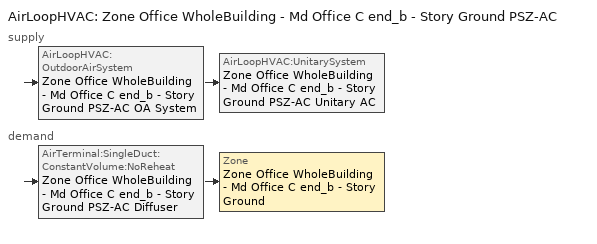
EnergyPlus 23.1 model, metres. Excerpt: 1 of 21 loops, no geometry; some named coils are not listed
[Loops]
AirLoopHVAC 'Zone Office WholeBuilding - Md Office C end_b - Story Ground PSZ-AC'
 supply: AirLoopHVAC:OutdoorAirSystem 'Zone Office WholeBuilding - Md Office C end_b - Story Ground PSZ-AC OA System' > AirLoopHVAC:UnitarySystem 'Zone Office WholeBuilding - Md Office C end_b - Story Ground PSZ-AC Unitary AC'
 demand: AirTerminal:SingleDuct:ConstantVolume:NoReheat 'Zone Office WholeBuilding - Md Office C end_b - Story Ground PSZ-AC Diffuser' > Zone 'Zone Office WholeBuilding - Md Office C end_b - Story Ground'
[ZoneControl:Thermostat]
Zone Office WholeBuilding - Md Office C end_b - Story Ground Thermostat: Zone or ZoneList=Zone Office WholeBuilding - Md Office C end_b - Story Ground; Control Type Schedule=Zone Office WholeBuilding - Md Office C end_b - Story Ground Thermostat Schedule; Control 1=Office WholeBuilding - Md Office - 90.1-2016 Thermostat 16; Temperature Difference Between Cutout And Setpoint {deltaC}=0
[ThermostatSetpoint:DualSetpoint]
Office WholeBuilding - Md Office - 90.1-2016 Thermostat 16: Heating Setpoint Temperature Schedule=OfficeMedium HTGSETP_SCH_YES_OPTIMUM; Cooling Setpoint Temperature Schedule=OfficeMedium CLGSETP_SCH_YES_OPTIMUM
[AirTerminal:SingleDuct:ConstantVolume:NoReheat]
Zone Office WholeBuilding - Md Office C end_b - Story Ground PSZ-AC Diffuser: Availability Schedule=Always On Discrete; Maximum Air Flow Rate {m3/s}=AutoSize
[Zone equipment]
Zone Office WholeBuilding - Md Office C end_b - Story Ground: Zone Office WholeBuilding - Md Office C end_b - Story Ground PSZ-AC Diffuser
[Sizing:Zone]
Zone Office WholeBuilding - Md Office C end_b - Story Ground: Zone Cooling Design Supply Air Temperature Input Method=SupplyAirTemperature; Zone Cooling Design Supply Air Temperature {C}=12.7778; Zone Cooling Design Supply Air Temperature Difference {deltaC}=11.11; Zone Heating Design Supply Air Temperature Input Method=SupplyAirTemperature; Zone Heating Design Supply Air Temperature {C}=50; Zone Heating Design Supply Air Temperature Difference {deltaC}=11.11; Zone Cooling Design Supply Air Humidity Ratio {kgWater/kgDryAir}=0.0085; Zone Heating Design Supply Air Humidity Ratio {kgWater/kgDryAir}=0.008; Design Specification Outdoor Air Object=Zone Office WholeBuilding - Md Office C end_b - Story Ground DSOA Space List; Cooling Design Air Flow Method=DesignDay; Cooling Design Air Flow Rate {m3/s}=0; Cooling Minimum Air Flow per Zone Floor Area {m3/s-m2}=0.000762; Cooling Minimum Air Flow {m3/s}=0; Cooling Minimum Air Flow Fraction=0; Heating Design Air Flow Method=DesignDay; Heating Design Air Flow Rate {m3/s}=0; Heating Maximum Air Flow per Zone Floor Area {m3/s-m2}=0.002032; Heating Maximum Air Flow {m3/s}=0.141576; Heating Maximum Air Flow Fraction=0.3; Account for Dedicated Outdoor Air System=No; Zone Load Sizing Method=Sensible Load Only No Latent Load; Zone Latent Cooling Design Supply Air Humidity Ratio Input Method=HumidityRatioDifference; Zone Cooling Design Supply Air Humidity Ratio Difference {kgWater/kgDryAir}=0.005; Zone Latent Heating Design Supply Air Humidity Ratio Input Method=HumidityRatioDifference; Zone Humidification Design Supply Air Humidity Ratio Difference {kgWater/kgDryAir}=0.005
[Controller:MechanicalVentilation]
Controller Mechanical Ventilation 9: Availability Schedule=Zone Office WholeBuilding - Md Office C end_b - Story Ground PSZ-AC Occ Sch; Demand Controlled Ventilation=No; System Outdoor Air Method=ZoneSum; Zone or ZoneList Name 1=Zone Office WholeBuilding - Md Office C end_b - Story Ground; Design Specification Outdoor Air Object Name 1=Office WholeBuilding - Md Office Ventilation
[DesignSpecification:OutdoorAir]
Office WholeBuilding - Md Office Ventilation: Outdoor Air Method=Sum; Outdoor Air Flow per Person {m3/s-person}=0; Outdoor Air Flow per Zone Floor Area {m3/s-m2}=0.0004318; Outdoor Air Flow per Zone {m3/s}=0; Outdoor Air Flow Air Changes per Hour {1/hr}=0
[DesignSpecification:OutdoorAir:SpaceList]
Zone Office WholeBuilding - Md Office C end_b - Story Ground DSOA Space List: Space Name 1=Office WholeBuilding - Md Office C end_b - Story Ground; Space Design Specification Outdoor Air Object Name 1=Office WholeBuilding - Md Office Ventilation
[AirLoopHVAC]
Zone Office WholeBuilding - Md Office C end_b - Story Ground PSZ-AC: Design Supply Air Flow Rate {m3/s}=AutoSize; Design Return Air Flow Fraction of Supply Air Flow=1
[Sizing:System]
Zone Office WholeBuilding - Md Office C end_b - Story Ground PSZ-AC: Type of Load to Size On=Sensible; Design Outdoor Air Flow Rate {m3/s}=Autosize; Central Heating Maximum System Air Flow Ratio=1; Preheat Design Temperature {C}=7.22222; Preheat Design Humidity Ratio {kgWater/kgDryAir}=0.008; Precool Design Temperature {C}=12.7778; Precool Design Humidity Ratio {kgWater/kgDryAir}=0.008; Central Cooling Design Supply Air Temperature {C}=12.7778; Central Heating Design Supply Air Temperature {C}=50; Type of Zone Sum to Use=Coincident; 100% Outdoor Air in Cooling=No; 100% Outdoor Air in Heating=No; Central Cooling Design Supply Air Humidity Ratio {kgWater/kgDryAir}=0.0085; Central Heating Design Supply Air Humidity Ratio {kgWater/kgDryAir}=0.008; Cooling Supply Air Flow Rate Method=DesignDay; Cooling Supply Air Flow Rate {m3/s}=0; Cooling Supply Air Flow Rate Per Floor Area {m3/s-m2}=0.00996765; Cooling Fraction of Autosized Cooling Supply Air Flow Rate=1; Cooling Supply Air Flow Rate Per Unit Cooling Capacity {m3/s-W}=3.94755e-05; Heating Supply Air Flow Rate Method=DesignDay; Heating Supply Air Flow Rate {m3/s}=0; Heating Supply Air Flow Rate Per Floor Area {m3/s-m2}=0.00996765; Heating Fraction of Autosized Heating Supply Air Flow Rate=1; Heating Fraction of Autosized Cooling Supply Air Flow Rate=1; Heating Supply Air Flow Rate Per Unit Heating Capacity {m3/s-W}=3.15882e-05; System Outdoor Air Method=ZoneSum; Zone Maximum Outdoor Air Fraction=1; Cooling Design Capacity Method=CoolingDesignCapacity; Cooling Design Capacity {W}=Autosize; Cooling Design Capacity Per Floor Area {W/m2}=234.7; Fraction of Autosized Cooling Design Capacity=1; Heating Design Capacity Method=HeatingDesignCapacity; Heating Design Capacity {W}=Autosize; Heating Design Capacity Per Floor Area {W/m2}=157; Fraction of Autosized Heating Design Capacity=1; Central Cooling Capacity Control Method=OnOff; Occupant Diversity=Autosize
[Controller:OutdoorAir]
Zone Office WholeBuilding - Md Office C end_b - Story Ground PSZ-AC OA System Controller: Minimum Outdoor Air Flow Rate {m3/s}=Autosize; Maximum Outdoor Air Flow Rate {m3/s}=Autosize; Economizer Control Type=NoEconomizer; Economizer Control Action Type=ModulateFlow; Economizer Maximum Limit Dry-Bulb Temperature {C}=28; Economizer Maximum Limit Enthalpy {J/kg}=64000; Lockout Type=LockoutWithHeating; Minimum Limit Type=FixedMinimum; Minimum Outdoor Air Schedule=Zone Office WholeBuilding - Md Office C end_b - Story Ground PSZ-AC Occ Sch; Maximum Fraction of Outdoor Air Schedule=ZoneOfficeWholeBuildingMdOfficeCendbStoryGroundPSZACmaxOASch; Mechanical Ventilation Controller=Controller Mechanical Ventilation 9; High Humidity Control=No; Control High Indoor Humidity Based on Outdoor Humidity Ratio=Yes; Heat Recovery Bypass Control Type=BypassWhenWithinEconomizerLimits
[SetpointManager:MixedAir]
Zone Office WholeBuilding - Md Office C end_b - Story Ground PSZ-AC Mixed Air Node OS Default SPM: Control Variable=Temperature; Setpoint Node or NodeList=Zone Office WholeBuilding - Md Office C end_b - Story Ground PSZ-AC Mixed Air Node
[AirLoopHVAC:UnitarySystem]
Zone Office WholeBuilding - Md Office C end_b - Story Ground PSZ-AC Unitary AC: Control Type=Load; Controlling Zone or Thermostat Location=Zone Office WholeBuilding - Md Office C end_b - Story Ground; Dehumidification Control Type=None; Availability Schedule=Outage Availability Schedule; Supply Fan=Zone Office WholeBuilding - Md Office C end_b - Story Ground PSZ-AC Fan; Fan Placement=DrawThrough; Supply Air Fan Operating Mode Schedule=Zone Office WholeBuilding - Md Office C end_b - Story Ground PSZ-AC Occ Sch; Heating Coil=Zone Office WholeBuilding - Md Office C end_b - Story Ground PSZ-AC Water Htg Coil; DX Heating Coil Sizing Ratio=1; Cooling Coil=Zone Office WholeBuilding - Md Office C end_b - Story Ground PSZ-AC 1spd DX AC Clg Coil 7kBtu/hr 14.0SEER; Use DOAS DX Cooling Coil=No; Minimum Supply Air Temperature {C}=2; Latent Load Control=SensibleOnlyLoadControl; Supplemental Heating Coil=Zone Office WholeBuilding - Md Office C end_b - Story Ground PSZ-AC Electric Backup Htg Coil; Cooling Supply Air Flow Rate {m3/s}=Autosize; Heating Supply Air Flow Rate {m3/s}=Autosize; No Load Supply Air Flow Rate {m3/s}=Autosize; Maximum Supply Air Temperature {C}=80; Maximum Outdoor Dry-Bulb Temperature for Supplemental Heater Operation {C}=21; Maximum Cycling Rate {cycles/hr}=2.5; Heat Pump Time Constant {s}=60; Fraction of On-Cycle Power Use=0.01; Heat Pump Fan Delay Time {s}=60; Ancillary On-Cycle Electric Power {W}=0; Ancillary Off-Cycle Electric Power {W}=0
[Fan:OnOff]
Zone Office WholeBuilding - Md Office C end_b - Story Ground PSZ-AC Fan: Availability Schedule=Always On Discrete; Fan Total Efficiency=0.55575; Pressure Rise {Pa}=622.722; Maximum Flow Rate {m3/s}=Autosize; Motor Efficiency=0.855; Motor In Airstream Fraction=1; Fan Power Ratio Function of Speed Ratio Curve=Fan On Off Power Curve 8; Fan Efficiency Ratio Function of Speed Ratio Curve=Fan On Off Efficiency Curve 8
[Coil:Cooling:DX:SingleSpeed]
Zone Office WholeBuilding - Md Office C end_b - Story Ground PSZ-AC 1spd DX AC Clg Coil 7kBtu/hr 14.0SEER: Availability Schedule=Always On Discrete; Gross Rated Total Cooling Capacity {W}=Autosize; Gross Rated Sensible Heat Ratio=Autosize; Gross Rated Cooling COP {W/W}=4.11713; Rated Air Flow Rate {m3/s}=Autosize; Rated Evaporator Fan Power Per Volume Flow Rate 2017 {W/(m3/s)}=773.3; Rated Evaporator Fan Power Per Volume Flow Rate 2023 {W/(m3/s)}=934.4; Total Cooling Capacity Function of Temperature Curve=PSZ-AC_Unitary_PackagecoolCapFT; Total Cooling Capacity Function of Flow Fraction Curve=PSZ-AC_Unitary_PackagecoolFFF; Energy Input Ratio Function of Temperature Curve=PSZ-AC DX Unitary Package EIRFT; Energy Input Ratio Function of Flow Fraction Curve=PSZ-AC_Unitary_PackagecoolEIRFFF; Part Load Fraction Correlation Curve=PSZ-AC_Unitary_PackagecoolPLR; Minimum Outdoor Dry-Bulb Temperature for Compressor Operation {C}=-25; Nominal Time for Condensate Removal to Begin {s}=0; Ratio of Initial Moisture Evaporation Rate and Steady State Latent Capacity=0; Maximum Cycling Rate {cycles/hr}=0; Latent Capacity Time Constant {s}=0; Condenser Type=AirCooled; Evaporative Condenser Effectiveness=0.9; Evaporative Condenser Air Flow Rate {m3/s}=Autosize; Evaporative Condenser Pump Rated Power Consumption {W}=Autosize; Crankcase Heater Capacity {W}=0; Maximum Outdoor Dry-Bulb Temperature for Crankcase Heater Operation {C}=10; Basin Heater Capacity {W/K}=0; Basin Heater Setpoint Temperature {C}=2
[Coil:Heating:Electric]
Zone Office WholeBuilding - Md Office C end_b - Story Ground PSZ-AC Electric Backup Htg Coil: Availability Schedule=Always On Discrete; Efficiency=1; Nominal Capacity {W}=Autosize
[SetpointManager:SingleZone:Reheat]
Zone Office WholeBuilding - Md Office C end_b - Story Ground Setpoint Manager SZ Reheat: Control Variable=Temperature; Minimum Supply Air Temperature {C}=12.7778; Maximum Supply Air Temperature {C}=50; Control Zone=Zone Office WholeBuilding - Md Office C end_b - Story Ground; Setpoint Node or NodeList=Zone Office WholeBuilding - Md Office C end_b - Story Ground PSZ-AC Supply Outlet Node
[Schedule:Day:Interval]
OfficeMedium HTGSETP_SCH_YES_OPTIMUM Default: Average, 24:00, 18.7783
Schedule Day 44: No, 01:00, 0.782448, 02:00, 1.56488, 03:00, 0, 04:00, 0, 05:00, 0, 06:00, 0, 07:00, 0, 08:00, 0, 09:00, 0, 10:00, 0, 11:00, 0, 12:00, 0, 13:00, 0, 14:00, 0, 15:00, 0, 16:00, 0, 17:00, 0, 18:00, 0, 19:00, 0, 20:00, 0, 21:00, 0, 22:00, 0, 23:00, 0, 24:00, 0
Schedule Day 45: No, 01:00, 0, 02:00, 0, 03:00, 2.34731, 04:00, 3.12973, 05:00, 3.91216, 06:00, 4.69459, 07:00, 5.47702, 08:00, 6.25945, 09:00, 7.04188, 10:00, 7.82431, 11:00, 8.60674, 12:00, 9.38916, 13:00, 10.1716, 14:00, 10.954, 15:00, 11.7365, 16:00, 12.5189, 17:00, 13.3013, 18:00, 14.0837, 19:00, 14.8662, 20:00, 15.6486, 21:00, 16.431, 22:00, 17.2135, 23:00, 17.9959, 24:00, 18.7783
OfficeMedium HTGSETP_SCH_YES_OPTIMUM Summer Design Day: No, 24:00, 15.6
OfficeMedium HTGSETP_SCH_YES_OPTIMUM Winter Design Day: No, 05:00, 15.6, 06:00, 17.6, 07:00, 19.6, 22:00, 21, 24:00, 15.6
OfficeMedium CLGSETP_SCH_YES_OPTIMUM Default: Average, 24:00, 88.9143
Schedule Day 30: No, 01:00, 3.70485, 02:00, 7.40961, 03:00, 0, 04:00, 0, 05:00, 0, 06:00, 0, 07:00, 0, 08:00, 0, 09:00, 0, 10:00, 0, 11:00, 0, 12:00, 0, 13:00, 0, 14:00, 0, 15:00, 0, 16:00, 0, 17:00, 0, 18:00, 0, 19:00, 0, 20:00, 0, 21:00, 0, 22:00, 0, 23:00, 0, 24:00, 0
Schedule Day 31: No, 01:00, 0, 02:00, 0, 03:00, 11.1144, 04:00, 14.8191, 05:00, 18.5239, 06:00, 22.2286, 07:00, 25.9334, 08:00, 29.6382, 09:00, 33.3429, 10:00, 37.0477, 11:00, 40.7524, 12:00, 44.4572, 13:00, 48.1619, 14:00, 51.8667, 15:00, 55.5715, 16:00, 59.2762, 17:00, 62.981, 18:00, 66.6857, 19:00, 70.3905, 20:00, 74.0953, 21:00, 77.8, 22:00, 81.5048, 23:00, 85.2095, 24:00, 88.9143
OfficeMedium CLGSETP_SCH_YES_OPTIMUM Summer Design Day: No, 05:00, 26.7, 06:00, 25.7, 07:00, 25, 22:00, 24, 24:00, 26.7
OfficeMedium CLGSETP_SCH_YES_OPTIMUM Winter Design Day: No, 24:00, 26.7
Zone Office WholeBuilding - Md Office C end_b - Story Ground PSZ-AC Occ Sch Sunday: No, 24:00, 0
Zone Office WholeBuilding - Md Office C end_b - Story Ground PSZ-AC Occ Sch Default: No, 00:10, 1, 21:30, 0, 24:00, 1
Zone Office WholeBuilding - Md Office C end_b - Story Ground PSZ-AC Occ Sch Saturday: No, 07:20, 0, 12:59, 1, 24:00, 0
Schedule Day 26: No, 01:00, 0, 02:00, 0, 03:00, 0, 04:00, 0, 05:00, 0, 06:00, 0, 07:00, 0, 08:00, 0, 09:00, 0, 10:00, 0, 11:00, 0, 12:00, 0, 13:00, 0, 14:00, 0, 15:00, 0, 16:00, 0, 17:00, 0, 18:00, 0, 19:00, 0, 20:00, 0, 21:00, 0, 22:00, 0, 23:00, 0, 24:00, 0
Schedule Day 27: No, 01:00, 0, 02:00, 0, 03:00, 0, 04:00, 0, 05:00, 0, 06:00, 0, 07:00, 0, 08:00, 0, 09:00, 0, 10:00, 0, 11:00, 0, 12:00, 0, 13:00, 0, 14:00, 0, 15:00, 0, 16:00, 0, 17:00, 0, 18:00, 0, 19:00, 0, 20:00, 0, 21:00, 0, 22:00, 1, 23:00, 1, 24:00, 1
Zone Office WholeBuilding - Md Office C end_b - Story Ground PSZ-AC Occ Sch Summer Design Day; Zone Office WholeBuilding - Md Office C end_b - Story Ground PSZ-AC Occ Sch Winter Design Day: No, 24:00, 1
Schedule Day 7: No, 01:00, 0.7, 02:00, 0.7, 03:00, 0, 04:00, 0, 05:00, 0, 06:00, 0, 07:00, 0, 08:00, 0, 09:00, 0, 10:00, 0, 11:00, 0, 12:00, 0, 13:00, 0, 14:00, 0, 15:00, 0, 16:00, 0, 17:00, 0, 18:00, 0, 19:00, 0, 20:00, 0, 21:00, 0, 22:00, 0, 23:00, 0, 24:00, 0
Schedule Day 8: No, 01:00, 0, 02:00, 0, 03:00, 0.7, 04:00, 0.7, 05:00, 0.7, 06:00, 0.7, 07:00, 0.7, 08:00, 0.7, 09:00, 0.7, 10:00, 0.7, 11:00, 0.7, 12:00, 0.7, 13:00, 0.7, 14:00, 0.7, 15:00, 0.7, 16:00, 0.7, 17:00, 0.7, 18:00, 0.7, 19:00, 0.7, 20:00, 0.7, 21:00, 0.7, 22:00, 0.7, 23:00, 0.7, 24:00, 0.7
ZoneOfficeWholeBuildingMdOfficeCendbStoryGroundPSZACmaxOASchDefault: No, 24:00, 0.7
[Schedule:Week:Daily]
OfficeMedium HTGSETP_SCH_YES_OPTIMUM Week Rule - Jan1-May27; OfficeMedium HTGSETP_SCH_YES_OPTIMUM Week Rule - Jun4-Dec31: OfficeMedium HTGSETP_SCH_YES_OPTIMUM Default, OfficeMedium HTGSETP_SCH_YES_OPTIMUM Default, OfficeMedium HTGSETP_SCH_YES_OPTIMUM Default, OfficeMedium HTGSETP_SCH_YES_OPTIMUM Default, OfficeMedium HTGSETP_SCH_YES_OPTIMUM Default, OfficeMedium HTGSETP_SCH_YES_OPTIMUM Default, OfficeMedium HTGSETP_SCH_YES_OPTIMUM Default, OfficeMedium HTGSETP_SCH_YES_OPTIMUM Default, OfficeMedium HTGSETP_SCH_YES_OPTIMUM Summer Design Day, OfficeMedium HTGSETP_SCH_YES_OPTIMUM Winter Design Day, OfficeMedium HTGSETP_SCH_YES_OPTIMUM Default, OfficeMedium HTGSETP_SCH_YES_OPTIMUM Default
OfficeMedium HTGSETP_SCH_YES_OPTIMUM Week Rule - May28-Jun3: OfficeMedium HTGSETP_SCH_YES_OPTIMUM Default, OfficeMedium HTGSETP_SCH_YES_OPTIMUM Default, OfficeMedium HTGSETP_SCH_YES_OPTIMUM Default, OfficeMedium HTGSETP_SCH_YES_OPTIMUM Default, Schedule Day 44, Schedule Day 45, OfficeMedium HTGSETP_SCH_YES_OPTIMUM Default, OfficeMedium HTGSETP_SCH_YES_OPTIMUM Default, OfficeMedium HTGSETP_SCH_YES_OPTIMUM Summer Design Day, OfficeMedium HTGSETP_SCH_YES_OPTIMUM Winter Design Day, OfficeMedium HTGSETP_SCH_YES_OPTIMUM Default, OfficeMedium HTGSETP_SCH_YES_OPTIMUM Default
OfficeMedium CLGSETP_SCH_YES_OPTIMUM Week Rule - Jan1-May27; OfficeMedium CLGSETP_SCH_YES_OPTIMUM Week Rule - Jun4-Dec31: OfficeMedium CLGSETP_SCH_YES_OPTIMUM Default, OfficeMedium CLGSETP_SCH_YES_OPTIMUM Default, OfficeMedium CLGSETP_SCH_YES_OPTIMUM Default, OfficeMedium CLGSETP_SCH_YES_OPTIMUM Default, OfficeMedium CLGSETP_SCH_YES_OPTIMUM Default, OfficeMedium CLGSETP_SCH_YES_OPTIMUM Default, OfficeMedium CLGSETP_SCH_YES_OPTIMUM Default, OfficeMedium CLGSETP_SCH_YES_OPTIMUM Default, OfficeMedium CLGSETP_SCH_YES_OPTIMUM Summer Design Day, OfficeMedium CLGSETP_SCH_YES_OPTIMUM Winter Design Day, OfficeMedium CLGSETP_SCH_YES_OPTIMUM Default, OfficeMedium CLGSETP_SCH_YES_OPTIMUM Default
OfficeMedium CLGSETP_SCH_YES_OPTIMUM Week Rule - May28-Jun3: OfficeMedium CLGSETP_SCH_YES_OPTIMUM Default, OfficeMedium CLGSETP_SCH_YES_OPTIMUM Default, OfficeMedium CLGSETP_SCH_YES_OPTIMUM Default, OfficeMedium CLGSETP_SCH_YES_OPTIMUM Default, Schedule Day 30, Schedule Day 31, OfficeMedium CLGSETP_SCH_YES_OPTIMUM Default, OfficeMedium CLGSETP_SCH_YES_OPTIMUM Default, OfficeMedium CLGSETP_SCH_YES_OPTIMUM Summer Design Day, OfficeMedium CLGSETP_SCH_YES_OPTIMUM Winter Design Day, OfficeMedium CLGSETP_SCH_YES_OPTIMUM Default, OfficeMedium CLGSETP_SCH_YES_OPTIMUM Default
Zone Office WholeBuilding - Md Office C end_b - Story Ground PSZ-AC Occ Sch Week Rule - Jan1-May27; Zone Office WholeBuilding - Md Office C end_b - Story Ground PSZ-AC Occ Sch Week Rule - Jun4-Dec31: Zone Office WholeBuilding - Md Office C end_b - Story Ground PSZ-AC Occ Sch Sunday, Zone Office WholeBuilding - Md Office C end_b - Story Ground PSZ-AC Occ Sch Default, Zone Office WholeBuilding - Md Office C end_b - Story Ground PSZ-AC Occ Sch Default, Zone Office WholeBuilding - Md Office C end_b - Story Ground PSZ-AC Occ Sch Default, Zone Office WholeBuilding - Md Office C end_b - Story Ground PSZ-AC Occ Sch Default, Zone Office WholeBuilding - Md Office C end_b - Story Ground PSZ-AC Occ Sch Default, Zone Office WholeBuilding - Md Office C end_b - Story Ground PSZ-AC Occ Sch Saturday, Zone Office WholeBuilding - Md Office C end_b - Story Ground PSZ-AC Occ Sch Default, Zone Office WholeBuilding - Md Office C end_b - Story Ground PSZ-AC Occ Sch Summer Design Day, Zone Office WholeBuilding - Md Office C end_b - Story Ground PSZ-AC Occ Sch Winter Design Day, Zone Office WholeBuilding - Md Office C end_b - Story Ground PSZ-AC Occ Sch Default, Zone Office WholeBuilding - Md Office C end_b - Story Ground PSZ-AC Occ Sch Default
Zone Office WholeBuilding - Md Office C end_b - Story Ground PSZ-AC Occ Sch Week Rule - May28-Jun3: Zone Office WholeBuilding - Md Office C end_b - Story Ground PSZ-AC Occ Sch Sunday, Zone Office WholeBuilding - Md Office C end_b - Story Ground PSZ-AC Occ Sch Default, Zone Office WholeBuilding - Md Office C end_b - Story Ground PSZ-AC Occ Sch Default, Zone Office WholeBuilding - Md Office C end_b - Story Ground PSZ-AC Occ Sch Default, Schedule Day 26, Schedule Day 27, Zone Office WholeBuilding - Md Office C end_b - Story Ground PSZ-AC Occ Sch Saturday, Zone Office WholeBuilding - Md Office C end_b - Story Ground PSZ-AC Occ Sch Default, Zone Office WholeBuilding - Md Office C end_b - Story Ground PSZ-AC Occ Sch Summer Design Day, Zone Office WholeBuilding - Md Office C end_b - Story Ground PSZ-AC Occ Sch Winter Design Day, Zone Office WholeBuilding - Md Office C end_b - Story Ground PSZ-AC Occ Sch Default, Zone Office WholeBuilding - Md Office C end_b - Story Ground PSZ-AC Occ Sch Default
ZoneOfficeWholeBuildingMdOfficeCendbStoryGroundPSZACmaxOASch Week Rule - Jan1-May27; ZoneOfficeWholeBuildingMdOfficeCendbStoryGroundPSZACmaxOASch Week Rule - Jun4-Dec31: ZoneOfficeWholeBuildingMdOfficeCendbStoryGroundPSZACmaxOASchDefault, ZoneOfficeWholeBuildingMdOfficeCendbStoryGroundPSZACmaxOASchDefault, ZoneOfficeWholeBuildingMdOfficeCendbStoryGroundPSZACmaxOASchDefault, ZoneOfficeWholeBuildingMdOfficeCendbStoryGroundPSZACmaxOASchDefault, ZoneOfficeWholeBuildingMdOfficeCendbStoryGroundPSZACmaxOASchDefault, ZoneOfficeWholeBuildingMdOfficeCendbStoryGroundPSZACmaxOASchDefault, ZoneOfficeWholeBuildingMdOfficeCendbStoryGroundPSZACmaxOASchDefault, ZoneOfficeWholeBuildingMdOfficeCendbStoryGroundPSZACmaxOASchDefault, ZoneOfficeWholeBuildingMdOfficeCendbStoryGroundPSZACmaxOASchDefault, ZoneOfficeWholeBuildingMdOfficeCendbStoryGroundPSZACmaxOASchDefault, ZoneOfficeWholeBuildingMdOfficeCendbStoryGroundPSZACmaxOASchDefault, ZoneOfficeWholeBuildingMdOfficeCendbStoryGroundPSZACmaxOASchDefault
ZoneOfficeWholeBuildingMdOfficeCendbStoryGroundPSZACmaxOASch Week Rule - May28-Jun3: ZoneOfficeWholeBuildingMdOfficeCendbStoryGroundPSZACmaxOASchDefault, ZoneOfficeWholeBuildingMdOfficeCendbStoryGroundPSZACmaxOASchDefault, ZoneOfficeWholeBuildingMdOfficeCendbStoryGroundPSZACmaxOASchDefault, ZoneOfficeWholeBuildingMdOfficeCendbStoryGroundPSZACmaxOASchDefault, Schedule Day 7, Schedule Day 8, ZoneOfficeWholeBuildingMdOfficeCendbStoryGroundPSZACmaxOASchDefault, ZoneOfficeWholeBuildingMdOfficeCendbStoryGroundPSZACmaxOASchDefault, ZoneOfficeWholeBuildingMdOfficeCendbStoryGroundPSZACmaxOASchDefault, ZoneOfficeWholeBuildingMdOfficeCendbStoryGroundPSZACmaxOASchDefault, ZoneOfficeWholeBuildingMdOfficeCendbStoryGroundPSZACmaxOASchDefault, ZoneOfficeWholeBuildingMdOfficeCendbStoryGroundPSZACmaxOASchDefault
[Schedule:Year]
OfficeMedium HTGSETP_SCH_YES_OPTIMUM: OfficeMedium HTGSETP_SCH_YES_OPTIMUM Week Rule - Jan1-May27, 1, 1, 5, 27, OfficeMedium HTGSETP_SCH_YES_OPTIMUM Week Rule - May28-Jun3, 5, 28, 6, 3, OfficeMedium HTGSETP_SCH_YES_OPTIMUM Week Rule - Jun4-Dec31, 6, 4, 12, 31
OfficeMedium CLGSETP_SCH_YES_OPTIMUM: OfficeMedium CLGSETP_SCH_YES_OPTIMUM Week Rule - Jan1-May27, 1, 1, 5, 27, OfficeMedium CLGSETP_SCH_YES_OPTIMUM Week Rule - May28-Jun3, 5, 28, 6, 3, OfficeMedium CLGSETP_SCH_YES_OPTIMUM Week Rule - Jun4-Dec31, 6, 4, 12, 31
Zone Office WholeBuilding - Md Office C end_b - Story Ground PSZ-AC Occ Sch: Zone Office WholeBuilding - Md Office C end_b - Story Ground PSZ-AC Occ Sch Week Rule - Jan1-May27, 1, 1, 5, 27, Zone Office WholeBuilding - Md Office C end_b - Story Ground PSZ-AC Occ Sch Week Rule - May28-Jun3, 5, 28, 6, 3, Zone Office WholeBuilding - Md Office C end_b - Story Ground PSZ-AC Occ Sch Week Rule - Jun4-Dec31, 6, 4, 12, 31
ZoneOfficeWholeBuildingMdOfficeCendbStoryGroundPSZACmaxOASch: ZoneOfficeWholeBuildingMdOfficeCendbStoryGroundPSZACmaxOASch Week Rule - Jan1-May27, 1, 1, 5, 27, ZoneOfficeWholeBuildingMdOfficeCendbStoryGroundPSZACmaxOASch Week Rule - May28-Jun3, 5, 28, 6, 3, ZoneOfficeWholeBuildingMdOfficeCendbStoryGroundPSZACmaxOASch Week Rule - Jun4-Dec31, 6, 4, 12, 31
[Schedule:Compact]
Outage Availability Schedule: Through: 01/01, For: AllDays, Until: 24:00, 1, Through: 01/02, For: AllDays, Until: 24:00, 1, Through: 01/03, For: AllDays, Until: 24:00, 1, Through: 01/04, For: AllDays, Until: 24:00, 1, Through: 01/05, For: AllDays, Until: 24:00, 1, Through: 01/06, For: AllDays, Until: 24:00, 1, Through: 01/07, For: AllDays, Until: 24:00, 1, Through: 01/08, For: AllDays, Until: 24:00, 1, Through: 01/09, For: AllDays, Until: 24:00, 1, Through: 01/10, For: AllDays, Until: 24:00, 1, Through: 01/11, For: AllDays, Until: 24:00, 1, Through: 01/12, For: AllDays, Until: 24:00, 1, Through: 01/13, For: AllDays, Until: 24:00, 1, Through: 01/14, For: AllDays, Until: 24:00, 1, Through: 01/15, For: AllDays, Until: 24:00, 1, Through: 01/16, For: AllDays, Until: 24:00, 1, Through: 01/17, For: AllDays, Until: 24:00, 1, Through: 01/18, For: AllDays, Until: 24:00, 1, Through: 01/19, For: AllDays, Until: 24:00, 1, Through: 01/20, For: AllDays, Until: 24:00, 1, Through: 01/21, For: AllDays, Until: 24:00, 1, Through: 01/22, For: AllDays, Until: 24:00, 1, Through: 01/23, For: AllDays, Until: 24:00, 1, Through: 01/24, For: AllDays, Until: 24:00, 1, Through: 01/25, For: AllDays, Until: 24:00, 1, Through: 01/26, For: AllDays, Until: 24:00, 1, Through: 01/27, For: AllDays, Until: 24:00, 1, Through: 01/28, For: AllDays, Until: 24:00, 1, Through: 01/29, For: AllDays, Until: 24:00, 1, Through: 01/30, For: AllDays, Until: 24:00, 1, Through: 01/31, For: AllDays, Until: 24:00, 1, Through: 02/01, For: AllDays, Until: 24:00, 1, Through: 02/02, For: AllDays, Until: 24:00, 1, Through: 02/03, For: AllDays, Until: 24:00, 1, Through: 02/04, For: AllDays, Until: 24:00, 1, Through: 02/05, For: AllDays, Until: 24:00, 1, Through: 02/06, For: AllDays, Until: 24:00, 1, Through: 02/07, For: AllDays, Until: 24:00, 1, Through: 02/08, For: AllDays, Until: 24:00, 1, Through: 02/09, For: AllDays, Until: 24:00, 1, Through: 02/10, For: AllDays, Until: 24:00, 1, Through: 02/11, For: AllDays, Until: 24:00, 1, Through: 02/12, For: AllDays, Until: 24:00, 1, Through: 02/13, For: AllDays, Until: 24:00, 1, Through: 02/14, For: AllDays, Until: 24:00, 1, Through: 02/15, For: AllDays, Until: 24:00, 1, Through: 02/16, For: AllDays, Until: 24:00, 1, Through: 02/17, For: AllDays, Until: 24:00, 1, Through: 02/18, For: AllDays, Until: 24:00, 1, Through: 02/19, For: AllDays, Until: 24:00, 1, Through: 02/20, For: AllDays, Until: 24:00, 1, Through: 02/21, For: AllDays, Until: 24:00, 1, Through: 02/22, For: AllDays, Until: 24:00, 1, Through: 02/23, For: AllDays, Until: 24:00, 1, Through: 02/24, For: AllDays, Until: 24:00, 1, Through: 02/25, For: AllDays, Until: 24:00, 1, Through: 02/26, For: AllDays, Until: 24:00, 1, Through: 02/27, For: AllDays, Until: 24:00, 1, Through: 02/28, For: AllDays, Until: 24:00, 1, Through: 03/01, For: AllDays, Until: 24:00, 1, Through: 03/02, For: AllDays, Until: 24:00, 1, Through: 03/03, For: AllDays, Until: 24:00, 1, Through: 03/04, For: AllDays, Until: 24:00, 1, Through: 03/05, For: AllDays, Until: 24:00, 1, Through: 03/06, For: AllDays, Until: 24:00, 1, Through: 03/07, For: AllDays, Until: 24:00, 1, Through: 03/08, For: AllDays, Until: 24:00, 1, Through: 03/09, For: AllDays, Until: 24:00, 1, Through: 03/10, For: AllDays, Until: 24:00, 1, Through: 03/11, For: AllDays, Until: 24:00, 1, Through: 03/12, For: AllDays, Until: 24:00, 1, Through: 03/13, For: AllDays, Until: 24:00, 1, Through: 03/14, For: AllDays, Until: 24:00, 1, Through: 03/15, For: AllDays, Until: 24:00, 1, Through: 03/16, For: AllDays, Until: 24:00, 1, Through: 03/17, For: AllDays, Until: 24:00, 1, Through: 03/18, For: AllDays, Until: 24:00, 1, Through: 03/19, For: AllDays, Until: 24:00, 1, Through: 03/20, For: AllDays, Until: 24:00, 1, Through: 03/21, For: AllDays, Until: 24:00, 1, Through: 03/22, For: AllDays, Until: 24:00, 1, Through: 03/23, For: AllDays, Until: 24:00, 1, Through: 03/24, For: AllDays, Until: 24:00, 1, Through: 03/25, For: AllDays, Until: 24:00, 1, Through: 03/26, For: AllDays, Until: 24:00, 1, Through: 03/27, For: AllDays, Until: 24:00, 1, Through: 03/28, For: AllDays, Until: 24:00, 1, Through: 03/29, For: AllDays, Until: 24:00, 1, Through: 03/30, For: AllDays, Until: 24:00, 1, Through: 03/31, For: AllDays, Until: 24:00, 1, Through: 04/01, For: AllDays, Until: 24:00, 1, Through: 04/02, For: AllDays, Until: 24:00, 1, Through: 04/03, For: AllDays, Until: 24:00, 1, Through: 04/04, For: AllDays, Until: 24:00, 1, Through: 04/05, For: AllDays, Until: 24:00, 1, Through: 04/06, For: AllDays, Until: 24:00, 1, Through: 04/07, For: AllDays, Until: 24:00, 1, Through: 04/08, For: AllDays, Until: 24:00, 1, Through: 04/09, For: AllDays, Until: 24:00, 1, Through: 04/10, For: AllDays, Until: 24:00, 1, Through: 04/11, For: AllDays, Until: 24:00, 1, Through: 04/12, For: AllDays, Until: 24:00, 1, Through: 04/13, For: AllDays, Until: 24:00, 1, Through: 04/14, For: AllDays, Until: 24:00, 1, Through: 04/15, For: AllDays, Until: 24:00, 1, Through: 04/16, For: AllDays, Until: 24:00, 1, Through: 04/17, For: AllDays, Until: 24:00, 1, Through: 04/18, For: AllDays, Until: 24:00, 1, Through: 04/19, For: AllDays, Until: 24:00, 1, Through: 04/20, For: AllDays, Until: 24:00, 1, Through: 04/21, For: AllDays, Until: 24:00, 1, Through: 04/22, For: AllDays, Until: 24:00, 1, Through: 04/23, For: AllDays, Until: 24:00, 1, Through: 04/24, For: AllDays, Until: 24:00, 1, Through: 04/25, For: AllDays, Until: 24:00, 1, Through: 04/26, For: AllDays, Until: 24:00, 1, Through: 04/27, For: AllDays, Until: 24:00, 1, Through: 04/28, For: AllDays, Until: 24:00, 1, Through: 04/29, For: AllDays, Until: 24:00, 1, Through: 04/30, For: AllDays, Until: 24:00, 1, Through: 05/01, For: AllDays, Until: 24:00, 1, Through: 05/02, For: AllDays, Until: 24:00, 1, Through: 05/03, For: AllDays, Until: 24:00, 1, Through: 05/04, For: AllDays, Until: 24:00, 1, Through: 05/05, For: AllDays, Until: 24:00, 1, Through: 05/06, For: AllDays, Until: 24:00, 1, Through: 05/07, For: AllDays, Until: 24:00, 1, Through: 05/08, For: AllDays, Until: 24:00, 1, Through: 05/09, For: AllDays, Until: 24:00, 1, Through: 05/10, For: AllDays, Until: 24:00, 1, Through: 05/11, For: AllDays, Until: 24:00, 1, Through: 05/12, For: AllDays, Until: 24:00, 1, Through: 05/13, For: AllDays, Until: 24:00, 1, Through: 05/14, For: AllDays, Until: 24:00, 1, Through: 05/15, For: AllDays, Until: 24:00, 1, Through: 05/16, For: AllDays, Until: 24:00, 1, Through: 05/17, For: AllDays, Until: 24:00, 1, Through: 05/18, For: AllDays, Until: 24:00, 1, Through: 05/19, For: AllDays, Until: 24:00, 1, Through: 05/20, For: AllDays, Until: 24:00, 1, Through: 05/21, For: AllDays, Until: 24:00, 1, Through: 05/22, For: AllDays, Until: 24:00, 1, Through: 05/23, For: AllDays, Until: 24:00, 1, Through: 05/24, For: AllDays, Until: 24:00, 1, Through: 05/25, For: AllDays, Until: 24:00, 1, Through: 05/26, For: AllDays, Until: 24:00, 1, Through: 05/27, For: AllDays, Until: 24:00, 1, Through: 05/28, For: AllDays, Until: 24:00, 1, Through: 05/29, For: AllDays, Until: 24:00, 1, Through: 05/30, For: AllDays, Until: 24:00, 1, Through: 05/31, For: AllDays, Until: 24:00, 1, Through: 06/01, For: AllDays, Until: 02:00, 1, Until: 24:00, 0, Through: 06/02, For: AllDays, Until: 01:00, 0, Until: 24:00, 1, Through: 06/03, For: AllDays, Until: 24:00, 1, Through: 06/04, For: AllDays, Until: 24:00, 1, Through: 06/05, For: AllDays, Until: 24:00, 1, Through: 06/06, For: AllDays, Until: 24:00, 1, Through: 06/07, For: AllDays, Until: 24:00, 1, Through: 06/08, For: AllDays, Until: 24:00, 1, Through: 06/09, For: AllDays, Until: 24:00, 1, Through: 06/10, For: AllDays, Until: 24:00, 1, Through: 06/11, For: AllDays, Until: 24:00, 1, Through: 06/12, For: AllDays, Until: 24:00, 1, Through: 06/13, For: AllDays, Until: 24:00, 1, Through: 06/14, For: AllDays, Until: 24:00, 1, Through: 06/15, For: AllDays, Until: 24:00, 1, Through: 06/16, For: AllDays, Until: 24:00, 1, Through: 06/17, For: AllDays, Until: 24:00, 1, Through: 06/18, For: AllDays, Until: 24:00, 1, Through: 06/19, For: AllDays, Until: 24:00, 1, Through: 06/20, For: AllDays, Until: 24:00, 1, Through: 06/21, For: AllDays, Until: 24:00, 1, Through: 06/22, For: AllDays, Until: 24:00, 1, Through: 06/23, For: AllDays, Until: 24:00, 1, Through: 06/24, For: AllDays, Until: 24:00, 1, Through: 06/25, For: AllDays, Until: 24:00, 1, Through: 06/26, For: AllDays, Until: 24:00, 1, Through: 06/27, For: AllDays, Until: 24:00, 1, Through: 06/28, For: AllDays, Until: 24:00, 1, Through: 06/29, For: AllDays, Until: 24:00, 1, Through: 06/30, For: AllDays, Until: 24:00, 1, Through: 07/01, For: AllDays, Until: 24:00, 1, Through: 07/02, For: AllDays, Until: 24:00, 1, Through: 07/03, For: AllDays, Until: 24:00, 1, Through: 07/04, For: AllDays, Until: 24:00, 1, Through: 07/05, For: AllDays, Until: 24:00, 1, Through: 07/06, For: AllDays, Until: 24:00, 1, Through: 07/07, For: AllDays, Until: 24:00, 1, Through: 07/08, For: AllDays, Until: 24:00, 1, Through: 07/09, For: AllDays, Until: 24:00, 1, Through: 07/10, For: AllDays, Until: 24:00, 1, Through: 07/11, For: AllDays, Until: 24:00, 1, Through: 07/12, For: AllDays, Until: 24:00, 1, Through: 07/13, For: AllDays, Until: 24:00, 1, Through: 07/14, For: AllDays, Until: 24:00, 1, Through: 07/15, For: AllDays, Until: 24:00, 1, Through: 07/16, For: AllDays, Until: 24:00, 1, Through: 07/17, For: AllDays, Until: 24:00, 1, Through: 07/18, For: AllDays, Until: 24:00, 1, Through: 07/19, For: AllDays, Until: 24:00, 1, Through: 07/20, For: AllDays, Until: 24:00, 1, Through: 07/21, For: AllDays, Until: 24:00, 1, Through: 07/22, For: AllDays, Until: 24:00, 1, Through: 07/23, For: AllDays, Until: 24:00, 1, Through: 07/24, For: AllDays, Until: 24:00, 1, Through: 07/25, For: AllDays, Until: 24:00, 1, Through: 07/26, For: AllDays, Until: 24:00, 1, Through: 07/27, For: AllDays, Until: 24:00, 1, Through: 07/28, For: AllDays, Until: 24:00, 1, Through: 07/29, For: AllDays, Until: 24:00, 1, Through: 07/30, For: AllDays, Until: 24:00, 1, Through: 07/31, For: AllDays, Until: 24:00, 1, Through: 08/01, For: AllDays, Until: 24:00, 1, Through: 08/02, For: AllDays, Until: 24:00, 1, Through: 08/03, For: AllDays, Until: 24:00, 1, Through: 08/04, For: AllDays, Until: 24:00, 1, Through: 08/05, For: AllDays, Until: 24:00, 1, Through: 08/06, For: AllDays, Until: 24:00, 1, Through: 08/07, For: AllDays, Until: 24:00, 1, Through: 08/08, For: AllDays, Until: 24:00, 1, Through: 08/09, For: AllDays, Until: 24:00, 1, Through: 08/10, For: AllDays, Until: 24:00, 1, Through: 08/11, For: AllDays, Until: 24:00, 1, Through: 08/12, For: AllDays, Until: 24:00, 1, Through: 08/13, For: AllDays, Until: 24:00, 1, Through: 08/14, For: AllDays, Until: 24:00, 1, Through: 08/15, For: AllDays, Until: 24:00, 1, Through: 08/16, For: AllDays, Until: 24:00, 1, Through: 08/17, For: AllDays, Until: 24:00, 1, Through: 08/18, For: AllDays, Until: 24:00, 1, Through: 08/19, For: AllDays, Until: 24:00, 1, Through: 08/20, For: AllDays, Until: 24:00, 1, Through: 08/21, For: AllDays, Until: 24:00, 1, Through: 08/22, For: AllDays, Until: 24:00, 1, Through: 08/23, For: AllDays, Until: 24:00, 1, Through: 08/24, For: AllDays, Until: 24:00, 1, Through: 08/25, For: AllDays, Until: 24:00, 1, Through: 08/26, For: AllDays, Until: 24:00, 1, Through: 08/27, For: AllDays, Until: 24:00, 1, Through: 08/28, For: AllDays, Until: 24:00, 1, Through: 08/29, For: AllDays, Until: 24:00, 1, Through: 08/30, For: AllDays, Until: 24:00, 1, Through: 08/31, For: AllDays, Until: 24:00, 1, Through: 09/01, For: AllDays, Until: 24:00, 1, Through: 09/02, For: AllDays, Until: 24:00, 1, Through: 09/03, For: AllDays, Until: 24:00, 1, Through: 09/04, For: AllDays, Until: 24:00, 1, Through: 09/05, For: AllDays, Until: 24:00, 1, Through: 09/06, For: AllDays, Until: 24:00, 1, Through: 09/07, For: AllDays, Until: 24:00, 1, Through: 09/08, For: AllDays, Until: 24:00, 1, Through: 09/09, For: AllDays, Until: 24:00, 1, Through: 09/10, For: AllDays, Until: 24:00, 1, Through: 09/11, For: AllDays, Until: 24:00, 1, Through: 09/12, For: AllDays, Until: 24:00, 1, Through: 09/13, For: AllDays, Until: 24:00, 1, Through: 09/14, For: AllDays, Until: 24:00, 1, Through: 09/15, For: AllDays, Until: 24:00, 1, Through: 09/16, For: AllDays, Until: 24:00, 1, Through: 09/17, For: AllDays, Until: 24:00, 1, Through: 09/18, For: AllDays, Until: 24:00, 1, Through: 09/19, For: AllDays, Until: 24:00, 1, Through: 09/20, For: AllDays, Until: 24:00, 1, Through: 09/21, For: AllDays, Until: 24:00, 1, Through: 09/22, For: AllDays, Until: 24:00, 1, Through: 09/23, For: AllDays, Until: 24:00, 1, Through: 09/24, For: AllDays, Until: 24:00, 1, Through: 09/25, For: AllDays, Until: 24:00, 1, Through: 09/26, For: AllDays, Until: 24:00, 1, Through: 09/27, For: AllDays, Until: 24:00, 1, Through: 09/28, For: AllDays, Until: 24:00, 1, Through: 09/29, For: AllDays, Until: 24:00, 1, Through: 09/30, For: AllDays, Until: 24:00, 1, Through: 10/01, For: AllDays, Until: 24:00, 1, Through: 10/02, For: AllDays, Until: 24:00, 1, Through: 10/03, For: AllDays, Until: 24:00, 1, Through: 10/04, For: AllDays, Until: 24:00, 1, Through: 10/05, For: AllDays, Until: 24:00, 1, Through: 10/06, For: AllDays, Until: 24:00, 1, Through: 10/07, For: AllDays, Until: 24:00, 1, Through: 10/08, For: AllDays, Until: 24:00, 1, Through: 10/09, For: AllDays, Until: 24:00, 1, Through: 10/10, For: AllDays, Until: 24:00, 1, Through: 10/11, For: AllDays, Until: 24:00, 1, Through: 10/12, For: AllDays, Until: 24:00, 1, Through: 10/13, For: AllDays, Until: 24:00, 1, Through: 10/14, For: AllDays, Until: 24:00, 1, Through: 10/15, For: AllDays, Until: 24:00, 1, Through: 10/16, For: AllDays, Until: 24:00, 1, Through: 10/17, For: AllDays, Until: 24:00, 1, Through: 10/18, For: AllDays, Until: 24:00, 1, Through: 10/19, For: AllDays, Until: 24:00, 1, Through: 10/20, For: AllDays, Until: 24:00, 1, Through: 10/21, For: AllDays, Until: 24:00, 1, Through: 10/22, For: AllDays, Until: 24:00, 1, Through: 10/23, For: AllDays, Until: 24:00, 1, Through: 10/24, For: AllDays, Until: 24:00, 1, Through: 10/25, For: AllDays, Until: 24:00, 1, Through: 10/26, For: AllDays, Until: 24:00, 1, Through: 10/27, For: AllDays, Until: 24:00, 1, Through: 10/28, For: AllDays, Until: 24:00, 1, Through: 10/29, For: AllDays, Until: 24:00, 1, Through: 10/30, For: AllDays, Until: 24:00, 1, Through: 10/31, For: AllDays, Until: 24:00, 1, Through: 11/01, For: AllDays, Until: 24:00, 1, Through: 11/02, For: AllDays, Until: 24:00, 1, Through: 11/03, For: AllDays, Until: 24:00, 1, Through: 11/04, For: AllDays, Until: 24:00, 1, Through: 11/05, For: AllDays, Until: 24:00, 1, Through: 11/06, For: AllDays, Until: 24:00, 1, Through: 11/07, For: AllDays, Until: 24:00, 1, Through: 11/08, For: AllDays, Until: 24:00, 1, Through: 11/09, For: AllDays, Until: 24:00, 1, Through: 11/10, For: AllDays, Until: 24:00, 1, Through: 11/11, For: AllDays, Until: 24:00, 1, Through: 11/12, For: AllDays, Until: 24:00, 1, Through: 11/13, For: AllDays, Until: 24:00, 1, Through: 11/14, For: AllDays, Until: 24:00, 1, Through: 11/15, For: AllDays, Until: 24:00, 1, Through: 11/16, For: AllDays, Until: 24:00, 1, Through: 11/17, For: AllDays, Until: 24:00, 1, Through: 11/18, For: AllDays, Until: 24:00, 1, Through: 11/19, For: AllDays, Until: 24:00, 1, Through: 11/20, For: AllDays, Until: 24:00, 1, Through: 11/21, For: AllDays, Until: 24:00, 1, Through: 11/22, For: AllDays, Until: 24:00, 1, Through: 11/23, For: AllDays, Until: 24:00, 1, Through: 11/24, For: AllDays, Until: 24:00, 1, Through: 11/25, For: AllDays, Until: 24:00, 1, Through: 11/26, For: AllDays, Until: 24:00, 1, Through: 11/27, For: AllDays, Until: 24:00, 1, Through: 11/28, For: AllDays, Until: 24:00, 1, Through: 11/29, For: AllDays, Until: 24:00, 1, Through: 11/30, For: AllDays, Until: 24:00, 1, Through: 12/01, For: AllDays, Until: 24:00, 1, Through: 12/02, For: AllDays, Until: 24:00, 1, Through: 12/03, For: AllDays, Until: 24:00, 1, Through: 12/04, For: AllDays, Until: 24:00, 1, Through: 12/05, For: AllDays, Until: 24:00, 1, Through: 12/06, For: AllDays, Until: 24:00, 1, Through: 12/07, For: AllDays, Until: 24:00, 1, Through: 12/08, For: AllDays, Until: 24:00, 1, Through: 12/09, For: AllDays, Until: 24:00, 1, Through: 12/10, For: AllDays, Until: 24:00, 1, Through: 12/11, For: AllDays, Until: 24:00, 1, Through: 12/12, For: AllDays, Until: 24:00, 1, Through: 12/13, For: AllDays, Until: 24:00, 1, Through: 12/14, For: AllDays, Until: 24:00, 1, Through: 12/15, For: AllDays, Until: 24:00, 1, Through: 12/16, For: AllDays, Until: 24:00, 1, Through: 12/17, For: AllDays, Until: 24:00, 1, Through: 12/18, For: AllDays, Until: 24:00, 1, Through: 12/19, For: AllDays, Until: 24:00, 1, Through: 12/20, For: AllDays, Until: 24:00, 1, Through: 12/21, For: AllDays, Until: 24:00, 1, Through: 12/22, For: AllDays, Until: 24:00, 1, Through: 12/23, For: AllDays, Until: 24:00, 1, Through: 12/24, For: AllDays, Until: 24:00, 1, Through: 12/25, For: AllDays, Until: 24:00, 1, Through: 12/26, For: AllDays, Until: 24:00, 1, Through: 12/27, For: AllDays, Until: 24:00, 1, Through: 12/28, For: AllDays, Until: 24:00, 1, Through: 12/29, For: AllDays, Until: 24:00, 1, Through: 12/30, For: AllDays, Until: 24:00, 1, Through: 12/31, For: AllDays, Until: 24:00, 1
Zone Office WholeBuilding - Md Office C end_b - Story Ground Thermostat Schedule: Through: 12/31, For: AllDays, Until: 24:00, 4
[Schedule:Constant]
Always On Discrete: Hourly Value=1
[Curve:Exponent]
Fan On Off Power Curve 8: Coefficient1 Constant=1; Coefficient2 Constant=0; Coefficient3 Constant=0; Minimum Value of x {BasedOnField A2}=0; Maximum Value of x {BasedOnField A2}=1
[Curve:Cubic]
Fan On Off Efficiency Curve 8: Coefficient1 Constant=1; Coefficient2 x=0; Coefficient3 x**2=0; Coefficient4 x**3=0; Minimum Value of x {BasedOnField A2}=0; Maximum Value of x {BasedOnField A2}=1
[Curve:Biquadratic] Minimum Value of x {BasedOnField A2}=12.77778; Maximum Value of x {BasedOnField A2}=23.88889; Minimum Value of y {BasedOnField A3}=21.11111; Maximum Value of y {BasedOnField A3}=46.11111
Name | Coefficient1 Constant | Coefficient2 x | Coefficient3 x**2 | Coefficient4 y | Coefficient5 y**2 | Coefficient6 x*y
PSZ-AC_Unitary_PackagecoolCapFT | 0.766956 | 0.0107756 | -4.14703e-05 | 0.00134961 | -0.000261144 | 0.000457488
PSZ-AC DX Unitary Package EIRFT | 0.297145 | 0.0430933 | -0.000748766 | 0.00597727 | 0.000482112 | -0.000956448
[Curve:Quadratic]
Name | Coefficient1 Constant | Coefficient2 x | Coefficient3 x**2 | Minimum Value of x {BasedOnField A2} | Maximum Value of x {BasedOnField A2}
PSZ-AC_Unitary_PackagecoolFFF | 0.8 | 0.2 | 0 | 0.5 | 1.5
PSZ-AC_Unitary_PackagecoolEIRFFF | 1.156 | -0.1816 | 0.0256 | 0.5 | 1.5
PSZ-AC_Unitary_PackagecoolPLR | 0.75 | 0.25 | 0 | 0 | 1
